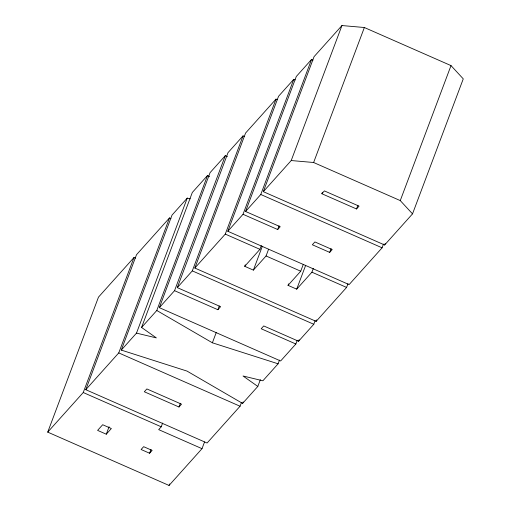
<?xml version="1.0" encoding="UTF-8"?>
<svg xmlns="http://www.w3.org/2000/svg" width="511" height="511" viewBox="0 0 511 511"><rect width="100%" height="100%" fill="white"/><g stroke="black" fill="none" stroke-linecap="round" stroke-linejoin="round"><path stroke-width="0.77" d="M204.541 441.964L202.017 448.671L169.045 485.45L47.734 432.127L98.476 297.134L133.984 257.525L135.441 258.164M47.734 432.127L83.242 392.525L133.984 257.525M241.46 402.508L240.061 406.239L207.089 443.018L85.778 389.695L136.52 254.695L169.492 217.922L170.949 218.561M85.778 389.695L118.75 352.916L169.492 217.922M260.335 379.724L257.812 386.437L242.597 403.409L187.013 371.088L121.286 350.086L172.028 215.093L187.243 198.115L190.303 198.856M121.286 350.086L136.501 333.115L187.243 198.115M136.501 333.115L156.366 337.899L141.573 327.455L192.315 192.462L207.536 175.484L209.593 176.685M106.275 434.197L111.347 428.537L102.679 424.73L97.607 430.39L106.275 434.197L109.079 426.736M141.573 327.455L156.794 310.484L207.536 175.484M297.261 340.275L295.856 343.999L280.641 360.977L159.33 307.654L210.072 172.654L225.287 155.683L227.452 156.634M159.33 307.654L174.545 290.676L225.287 155.683M174.545 290.676L217.871 309.723L220.611 306.67L177.285 287.623L228.027 152.629L243.044 135.881L244.494 136.52M177.285 287.623L192.302 270.875L243.044 135.881M347.985 283.694L346.586 287.425L316.149 321.368L194.838 268.045L245.58 133.052L276.017 99.102L277.46 99.741M194.838 268.045L225.274 234.102L276.017 99.102M383.493 244.086L382.094 247.816L349.122 284.595L227.81 231.272L278.552 96.272L293.768 79.301L295.211 79.933M149.602 453.244L152.137 450.415L143.642 446.678L141.106 449.508L149.602 453.244L151.001 449.514M202.017 448.671L158.691 429.63L161.227 426.8L162.626 423.07M227.81 231.272L243.025 214.294L293.768 79.301M243.025 214.294L277.684 229.528L280.22 226.705L245.561 211.465L296.303 76.471L311.525 59.5L312.981 60.138M178.978 406.999L181.514 404.169L146.855 388.935L144.319 391.765L178.978 406.999L180.383 403.268M245.561 211.465L260.782 194.493L311.525 59.5M217.871 309.723L219.27 305.993M263.318 191.663L314.061 56.67L341.955 25.55L364.362 27.511L451.009 65.6L463.266 78.873L412.524 213.866L384.63 244.986L263.318 191.663L291.213 160.543L341.955 25.55M279.504 360.076L278.105 363.806L212.378 342.798L216.3 332.361M268.582 249.259L266.059 255.973L253.379 270.115L244.712 266.308L245.274 264.819M169.045 485.45L169.601 483.955M244.712 266.308L259.933 249.336L261.332 245.606M253.379 270.115L262.347 246.251M277.684 229.528L279.089 225.805M291.213 160.543L313.62 162.504L364.362 27.511M242.597 403.409L243.153 401.921M321.86 193.733L324.396 190.903L359.054 206.144L356.518 208.967L321.86 193.733L322.422 192.245M313.326 268.46L311.921 272.184L296.706 289.162L288.038 285.355L288.6 283.861M288.038 285.355L300.724 271.207L303.247 264.494M296.706 289.162L305.674 265.292M329.678 252.383L332.214 249.553L314.885 241.939L312.349 244.769L329.678 252.383L331.077 248.653M295.856 343.999L261.198 328.765L263.733 325.935L298.565 341.246L299.127 339.758M356.518 208.967L357.924 205.243M298.565 341.246L313.786 324.274L315.185 320.544M316.149 321.368L316.711 319.88M412.524 213.866L400.266 200.593L451.009 65.6M384.63 244.986L385.185 243.498M278.105 363.806L262.884 380.778L243.019 375.987L257.812 386.437M313.62 162.504L400.266 200.593M260.782 194.493L382.094 247.816M225.274 234.102L259.933 249.336M311.921 272.184L346.586 287.425M266.059 255.973L300.724 271.207M192.302 270.875L313.786 324.274M118.75 352.916L240.061 406.239M83.242 392.525L161.227 426.8M156.794 310.484L212.378 342.798"/></g></svg>
